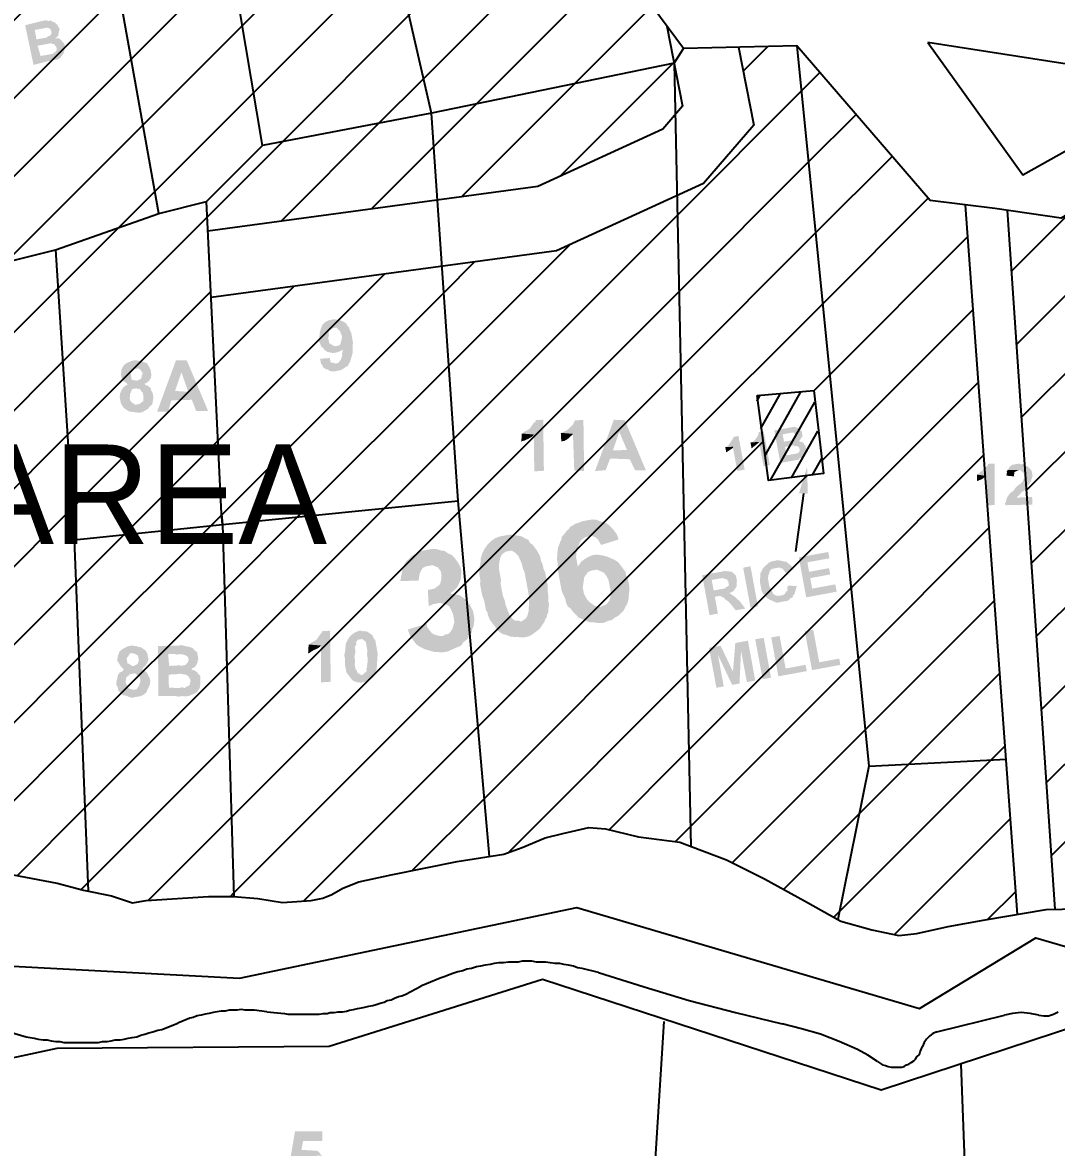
# Model space of a CAD drawing. Header units: metres. Extents: x 297 to 3998, y 336 to 1712.
# Drawn here: x 3058.2 to 3151.9, y 1069.8 to 1171.7 of the extents above; entities that cross this region are included whole.
import ezdxf

# ---------------------------------------------------------------- set-up
doc = ezdxf.new("R2010")
doc.units = ezdxf.units.M
doc.header["$MEASUREMENT"] = 0
doc.styles.get("Standard").update_dxf_attribs({"font": 'CENSCBK.TTF'})
pattern_1 = [(45, (-2513.5867, 677.9554), (-3.535534, 3.535534), [])]

msp = doc.modelspace()

# ---------------------------------------------------------------- hatches: boundary and pattern name
h = msp.add_hatch()
h.set_pattern_fill('ANSI31', color=2, scale=40, style=0)
h.set_pattern_definition(pattern_1)
h.paths.add_polyline_path([(3095.23, 1163.478), (3117.227, 1168.024), (3116.57, 1171.381), (3108.172, 1182.717), (3100.965, 1198.975), (3088.702, 1192.007)])
h = msp.add_hatch()
h.set_pattern_fill('ANSI31', color=2, scale=40, style=0)
h.set_pattern_definition(pattern_1)
h.paths.add_polyline_path([(3088.703, 1192.004), (3074.852, 1190.732), (3079.919, 1160.559), (3095.23, 1163.478)])
h = msp.add_hatch()
h.set_pattern_fill('ANSI31', color=2, scale=40, style=0)
h.set_pattern_definition(pattern_1)
h.paths.add_polyline_path([(3074.852, 1190.732), (3064.273, 1189.373), (3070.521, 1154.397), (3074.848, 1155.49), (3079.919, 1160.559)])
h = msp.add_hatch()
h.set_pattern_fill('ANSI31', color=2, scale=40, style=0)
h.set_pattern_definition(pattern_1)
h.paths.add_polyline_path([(3064.273, 1189.373), (3051.22, 1187.83), (3051.22, 1183.779), (3052.357, 1157.35), (3056.574, 1149.957), (3061.186, 1151.102), (3070.521, 1154.397)])
h = msp.add_hatch()
h.set_pattern_fill('ANSI31', color=2, scale=40, style=0)
h.set_pattern_definition(pattern_1)
h.paths.add_polyline_path([(3017.663, 1159.719), (3008.86, 1160.093), (3008.86, 1134.053), (2984.066, 1141.715), (2977.506, 1143.657), (2975.853, 1143.549), (2975.38, 1118.556), (2978.823, 1117.813), (2983.225, 1116.36), (2987.221, 1114.438), (2990.664, 1112.316), (2992.616, 1110.806), (2994.412, 1109.069), (2996.259, 1108.13), (2997.239, 1107.621), (2999.526, 1106.96), (3001.33, 1105.717), (3004.557, 1103.162), (3006.837, 1102.007), (3010.851, 1099.99), (3013.322, 1098.871), (3015.87, 1097.863), (3017.413, 1096.967), (3017.97, 1096.085), (3018.438, 1095.679), (3019.936, 1095.561), (3021.565, 1095.271), (3023.021, 1094.85), (3024.434, 1094.126), (3026.964, 1093.214), (3028.342, 1092.68), (3030.091, 1092.806), (3033.173, 1093.177), (3042.245, 1094.159), (3049.977, 1094.403), (3054.289, 1094.508), (3057.346, 1094.481), (3061.322, 1093.737), (3063.705, 1093.093), (3064.144, 1093.005), (3062.876, 1124.835), (3061.186, 1151.102), (3056.574, 1149.957), (3051.22, 1148.235), (3051.22, 1183.779), (3051.046, 1187.81), (3043.461, 1186.913), (3038.052, 1186.73), (3028.567, 1186.735), (3018.466, 1186.347), (3016.415, 1186.253)])
at = {"linetype": 'Continuous'}
for points in [[(3059.925, 1171.837), (3058.419, 1171.461), (3059.181, 1167.861), (3060.401, 1168.184), (3061.163, 1168.325), (3061.258, 1168.342), (3061.353, 1168.36), (3061.621, 1168.508), (3061.854, 1168.846), (3061.932, 1168.959), (3061.914, 1169.054), (3059.82, 1168.668), (3059.549, 1169.602), (3060.216, 1169.725), (3061.721, 1170.101), (3061.496, 1170.256), (3061.098, 1170.281), (3061.193, 1170.299), (3061.443, 1170.542), (3059.444, 1170.174), (3059.286, 1171.031), (3059.762, 1171.118), (3061.363, 1171.512), (3061.268, 1171.494), (3061.25, 1171.589), (3061.025, 1171.745), (3060.817, 1171.805), (3060.799, 1171.9), (3060.704, 1171.882), (3060.514, 1171.847), (3060.306, 1171.907), (3060.02, 1171.855)], [(3061.363, 1171.512), (3059.762, 1171.118), (3059.953, 1171.153), (3060.429, 1171.241), (3060.637, 1171.181), (3060.767, 1171.008), (3060.802, 1170.818), (3060.819, 1170.722), (3060.742, 1170.61), (3060.664, 1170.497), (3060.569, 1170.479), (3060.474, 1170.462), (3060.396, 1170.349), (3059.444, 1170.174), (3061.443, 1170.542), (3061.426, 1170.637), (3061.486, 1170.845), (3061.468, 1170.94), (3061.546, 1171.053), (3061.511, 1171.244), (3061.398, 1171.321), (3061.381, 1171.416)], [(3061.721, 1170.101), (3060.216, 1169.725), (3060.501, 1169.778), (3060.596, 1169.795), (3060.787, 1169.83), (3060.9, 1169.753), (3060.995, 1169.77), (3061.108, 1169.693), (3061.125, 1169.597), (3061.238, 1169.52), (3061.255, 1169.425), (3061.291, 1169.234), (3061.213, 1169.121), (3061.135, 1169.009), (3061.04, 1168.991), (3060.962, 1168.878), (3060.486, 1168.791), (3059.82, 1168.668), (3061.914, 1169.054), (3061.992, 1169.167), (3061.975, 1169.262), (3062.052, 1169.375), (3061.982, 1169.755), (3061.852, 1169.928), (3061.739, 1170.006)], [(3086.459, 1144.832), (3085.983, 1144.744), (3085.62, 1144.579), (3085.369, 1144.336), (3085.232, 1144.015), (3085.111, 1143.599), (3085.086, 1143.201), (3085.061, 1142.803), (3085.227, 1142.439), (3085.244, 1142.344), (3086.517, 1142.382), (3086.309, 1142.442), (3086.084, 1142.597), (3085.971, 1142.675), (3085.936, 1142.865), (3085.901, 1143.056), (3085.866, 1143.246), (3085.961, 1143.264), (3085.908, 1143.549), (3085.968, 1143.757), (3086.141, 1143.888), (3086.314, 1144.018), (3086.504, 1144.053), (3087.777, 1144.091), (3087.664, 1144.168), (3087.517, 1144.436), (3087.291, 1144.592), (3086.97, 1144.729), (3086.762, 1144.79), (3086.667, 1144.772)], [(3087.777, 1144.091), (3086.504, 1144.053), (3086.6, 1144.071), (3086.712, 1143.993), (3086.955, 1143.742), (3087.138, 1143.284), (3087.096, 1142.981), (3087.036, 1142.773), (3086.975, 1142.565), (3086.898, 1142.452), (3086.612, 1142.399), (3086.517, 1142.382), (3085.244, 1142.344), (3085.357, 1142.267), (3085.47, 1142.189), (3087.158, 1142.106), (3087.176, 1142.011), (3087.194, 1141.916), (3087.133, 1141.708), (3087.168, 1141.517), (3087.091, 1141.405), (3087.108, 1141.31), (3087.031, 1141.197), (3087.048, 1141.102), (3086.953, 1141.084), (3086.798, 1140.859), (3086.512, 1140.806), (3085.239, 1140.768), (3085.352, 1140.691), (3085.387, 1140.5), (3085.5, 1140.422), (3085.613, 1140.345), (3085.725, 1140.267), (3085.821, 1140.285), (3086.046, 1140.129), (3086.349, 1140.087), (3086.444, 1140.104), (3086.73, 1140.157), (3087.016, 1140.21), (3087.284, 1140.357), (3087.457, 1140.488), (3087.725, 1140.636), (3087.707, 1140.731), (3087.863, 1140.956), (3087.983, 1141.372), (3088.103, 1141.788), (3088.11, 1142.282), (3088.118, 1142.775), (3088.048, 1143.156), (3087.96, 1143.632), (3087.812, 1143.9), (3087.795, 1143.995)], [(3085.47, 1142.189), (3085.487, 1142.094), (3085.826, 1141.861), (3086.337, 1141.758), (3086.717, 1141.828), (3087.081, 1141.993), (3087.158, 1142.106)], [(3068.44, 1141.118), (3068.345, 1141.101), (3068.059, 1141.048), (3067.696, 1140.883), (3067.428, 1140.735), (3067.273, 1140.509), (3067.195, 1140.397), (3068.485, 1140.339), (3068.58, 1140.356), (3068.676, 1140.374), (3068.788, 1140.296), (3068.901, 1140.219), (3068.919, 1140.123), (3069.031, 1140.046), (3069.067, 1139.855), (3068.989, 1139.743), (3068.946, 1139.439), (3068.583, 1139.274), (3068.488, 1139.257), (3067.31, 1139.236), (3067.423, 1139.159), (3067.648, 1139.003), (3067.761, 1138.926), (3067.666, 1138.908), (3067.493, 1138.778), (3067.32, 1138.648), (3067.165, 1138.422), (3067.027, 1138.101), (3066.985, 1137.798), (3067.037, 1137.513), (3067.09, 1137.227), (3067.238, 1136.959), (3067.368, 1136.786), (3067.481, 1136.708), (3067.593, 1136.631), (3067.819, 1136.475), (3068.122, 1136.433), (3068.425, 1136.39), (3068.728, 1136.348), (3069.014, 1136.4), (3069.282, 1136.548), (3069.55, 1136.696), (3069.706, 1136.922), (3069.878, 1137.052), (3068.493, 1137.092), (3068.398, 1137.074), (3068.172, 1137.23), (3068.059, 1137.307), (3067.929, 1137.48), (3067.894, 1137.671), (3067.937, 1137.974), (3067.919, 1138.069), (3067.997, 1138.182), (3068.057, 1138.39), (3068.135, 1138.502), (3068.23, 1138.52), (3068.515, 1138.573), (3069.788, 1138.61), (3069.675, 1138.688), (3069.45, 1138.843), (3069.355, 1138.826), (3069.224, 1138.999), (3069.32, 1139.016), (3069.415, 1139.034), (3069.665, 1139.277), (3069.821, 1139.502), (3069.863, 1139.805), (3069.811, 1140.091), (3069.793, 1140.186), (3069.776, 1140.281), (3069.628, 1140.549), (3069.48, 1140.818), (3069.159, 1140.955), (3068.856, 1140.998), (3068.743, 1141.076), (3068.648, 1141.058)], [(3073.073, 1141.086), (3072.086, 1141.101), (3070.382, 1136.456), (3071.369, 1136.441), (3071.67, 1137.48), (3073.531, 1137.528), (3072.006, 1138.33), (3072.582, 1140.011)], [(3073.073, 1141.086), (3072.582, 1140.011), (3073.201, 1138.255), (3072.006, 1138.33), (3073.531, 1137.528), (3073.915, 1136.516), (3074.997, 1136.518)], [(3086.026, 1141.307), (3085.152, 1141.244), (3085.222, 1140.863), (3085.239, 1140.768), (3086.512, 1140.806), (3086.399, 1140.884), (3086.209, 1140.848), (3086.191, 1140.944), (3086.096, 1140.926), (3086.079, 1141.021), (3086.044, 1141.212)], [(3067.195, 1140.397), (3067.135, 1140.189), (3067.11, 1139.79), (3067.162, 1139.505), (3067.293, 1139.332), (3067.31, 1139.236), (3068.488, 1139.257), (3068.28, 1139.317), (3068.185, 1139.299), (3068.072, 1139.377), (3068.054, 1139.472), (3068.037, 1139.567), (3067.984, 1139.853), (3068.027, 1140.156), (3068.295, 1140.304), (3068.485, 1140.339)], [(3069.788, 1138.61), (3068.515, 1138.573), (3068.628, 1138.495), (3068.819, 1138.53), (3068.836, 1138.435), (3068.949, 1138.357), (3068.966, 1138.262), (3069.079, 1138.184), (3069.149, 1137.803), (3069.124, 1137.405), (3068.779, 1137.144), (3068.493, 1137.092), (3069.878, 1137.052), (3069.956, 1137.165), (3069.999, 1137.468), (3070.041, 1137.771), (3069.971, 1138.152), (3069.823, 1138.42), (3069.806, 1138.515)], [(3105.366, 1135.716), (3104.682, 1135.688), (3104.7, 1135.593), (3104.622, 1135.48), (3104.527, 1135.463), (3104.449, 1135.35), (3104.371, 1135.237), (3104.294, 1135.124), (3104.138, 1134.899), (3103.87, 1134.751), (3103.602, 1134.603), (3103.525, 1134.49), (3103.429, 1134.473), (3104.529, 1134.38), (3104.554, 1131.038), (3105.429, 1131.101)], [(3109.011, 1135.698), (3108.327, 1135.671), (3108.232, 1135.653), (3108.095, 1135.333), (3107.766, 1134.977), (3107.421, 1134.716), (3107.057, 1134.551), (3106.962, 1134.533), (3108.062, 1134.441), (3108.182, 1131.116), (3109.074, 1131.083)], [(3112.752, 1135.699), (3111.765, 1135.714), (3110.062, 1131.068), (3111.031, 1131.149), (3111.427, 1132.206), (3113.211, 1132.141), (3111.685, 1132.942), (3112.261, 1134.624)], [(3112.752, 1135.699), (3112.261, 1134.624), (3112.958, 1132.98), (3111.685, 1132.942), (3113.211, 1132.141), (3113.689, 1131.146), (3114.677, 1131.131)], [(3103.429, 1134.473), (3103.379, 1133.676), (3103.457, 1133.789), (3103.647, 1133.824), (3104.011, 1133.989), (3104.279, 1134.137), (3104.452, 1134.268), (3104.529, 1134.38)], [(3106.962, 1134.533), (3107.007, 1133.754), (3107.293, 1133.807), (3107.561, 1133.954), (3107.811, 1134.198), (3107.984, 1134.328), (3108.062, 1134.441)], [(3125.345, 1134.672), (3124.869, 1134.584), (3124.886, 1134.489), (3124.826, 1134.281), (3124.671, 1134.056), (3124.515, 1133.83), (3124.247, 1133.682), (3124.152, 1133.665), (3124.931, 1133.71), (3125.335, 1131.52), (3125.906, 1131.625)], [(3127.552, 1134.98), (3126.314, 1134.752), (3126.858, 1131.801), (3128.001, 1132.011), (3128.286, 1132.064), (3128.572, 1132.117), (3128.554, 1132.212), (3128.65, 1132.229), (3128.918, 1132.377), (3129.168, 1132.62), (3129.151, 1132.715), (3127.419, 1132.495), (3127.279, 1133.256), (3128.993, 1133.572), (3128.88, 1133.65), (3128.767, 1133.728), (3128.672, 1133.71), (3128.559, 1133.788), (3128.637, 1133.9), (3128.715, 1134.013), (3127.191, 1133.732), (3127.068, 1134.399), (3128.687, 1134.697), (3128.652, 1134.888), (3128.539, 1134.965), (3128.444, 1134.948), (3128.331, 1135.025), (3128.123, 1135.085), (3128.028, 1135.068), (3127.647, 1134.998)], [(3128.687, 1134.697), (3127.354, 1134.452), (3127.83, 1134.539), (3127.925, 1134.557), (3128.021, 1134.574), (3128.133, 1134.497), (3128.151, 1134.401), (3128.264, 1134.324), (3128.281, 1134.229), (3128.221, 1134.021), (3128.126, 1134.003), (3128.048, 1133.89), (3127.667, 1133.82), (3127.191, 1133.732), (3128.715, 1134.013), (3128.792, 1134.126), (3128.87, 1134.239), (3128.852, 1134.334), (3128.835, 1134.429), (3128.8, 1134.62), (3128.782, 1134.715)], [(3123.06, 1134.251), (3122.584, 1134.163), (3122.601, 1134.068), (3122.446, 1133.842), (3122.291, 1133.617), (3122.135, 1133.391), (3121.962, 1133.261), (3121.867, 1133.244), (3122.551, 1133.271), (3122.955, 1131.081), (3123.621, 1131.204)], [(3124.152, 1133.665), (3124.257, 1133.093), (3124.335, 1133.206), (3124.854, 1133.597), (3124.931, 1133.71)], [(3128.993, 1133.572), (3127.755, 1133.344), (3128.041, 1133.397), (3128.153, 1133.319), (3128.249, 1133.337), (3128.344, 1133.354), (3128.457, 1133.277), (3128.569, 1133.199), (3128.604, 1133.008), (3128.622, 1132.913), (3128.544, 1132.801), (3128.467, 1132.688), (3128.371, 1132.67), (3127.419, 1132.495), (3129.151, 1132.715), (3129.211, 1132.923), (3129.193, 1133.019), (3129.141, 1133.304), (3129.123, 1133.399), (3129.01, 1133.477)], [(3121.867, 1133.244), (3121.972, 1132.672), (3121.955, 1132.768), (3122.569, 1133.176), (3122.551, 1133.271)], [(3128.544, 1129.06), (3129.283, 1131.46), (3129.341, 1129.01)], [(3146.263, 1131.734), (3145.674, 1131.724), (3145.692, 1131.629), (3145.441, 1131.386), (3145.286, 1131.16), (3145.018, 1131.012), (3144.767, 1130.769), (3144.672, 1130.752), (3145.582, 1130.624), (3145.579, 1127.966), (3146.263, 1127.993)], [(3148.523, 1131.757), (3148.428, 1131.739), (3148.142, 1131.687), (3147.857, 1131.634), (3147.684, 1131.504), (3147.528, 1131.278), (3147.451, 1131.165), (3148.533, 1131.168), (3148.628, 1131.186), (3148.646, 1131.09), (3148.871, 1130.935), (3149.019, 1130.667), (3148.959, 1130.459), (3148.821, 1130.138), (3148.571, 1129.895), (3148.398, 1129.765), (3148.225, 1129.635), (3147.992, 1129.296), (3147.646, 1129.036), (3147.413, 1128.698), (3147.293, 1128.282), (3147.215, 1128.169), (3147.25, 1127.978), (3149.701, 1128.036), (3149.673, 1128.72), (3148.305, 1128.665), (3148.288, 1128.76), (3148.383, 1128.778), (3148.711, 1129.134), (3149.057, 1129.394), (3149.29, 1129.732), (3149.445, 1129.958), (3149.6, 1130.183), (3149.583, 1130.279), (3149.661, 1130.391), (3149.643, 1130.487), (3149.721, 1130.599), (3149.686, 1130.79), (3149.668, 1130.885), (3149.651, 1130.98), (3149.633, 1131.075), (3149.503, 1131.248), (3149.26, 1131.499), (3148.939, 1131.637), (3148.826, 1131.714), (3148.636, 1131.679)], [(3144.672, 1130.752), (3144.682, 1130.163), (3145.141, 1130.346), (3145.486, 1130.607), (3145.582, 1130.624)], [(3147.451, 1131.165), (3147.373, 1131.053), (3147.391, 1130.957), (3147.348, 1130.654), (3148.05, 1130.587), (3148.032, 1130.682), (3148.075, 1130.985), (3148.438, 1131.15), (3148.533, 1131.168)], [(3109.215, 1126.581), (3108.929, 1126.528), (3108.471, 1126.345), (3108.28, 1126.31), (3108.107, 1126.18), (3107.839, 1126.032), (3107.684, 1125.807), (3107.511, 1125.676), (3107.356, 1125.451), (3107.028, 1125.095), (3107.045, 1125), (3106.985, 1124.792), (3109.383, 1125.135), (3109.764, 1125.205), (3110.084, 1125.068), (3110.31, 1124.912), (3110.458, 1124.644), (3110.606, 1124.376), (3112.189, 1124.865), (3112.154, 1125.055), (3111.989, 1125.419), (3111.728, 1125.764), (3111.485, 1126.015), (3111.242, 1126.265), (3110.921, 1126.403), (3110.505, 1126.523), (3110.185, 1126.661), (3109.786, 1126.686), (3109.501, 1126.634)], [(3101.884, 1125.23), (3101.694, 1125.195), (3101.408, 1125.142), (3100.949, 1124.959), (3100.604, 1124.699), (3100.275, 1124.343), (3100.042, 1124.005), (3099.827, 1123.571), (3099.707, 1123.155), (3099.682, 1122.757), (3099.579, 1122.246), (3099.572, 1121.752), (3099.659, 1121.276), (3099.652, 1120.783), (3099.74, 1120.307), (3099.827, 1119.831), (3100.01, 1119.372), (3100.098, 1118.896), (3100.168, 1118.515), (3100.316, 1118.247), (3100.369, 1117.962), (3100.534, 1117.598), (3100.794, 1117.253), (3101.055, 1116.907), (3101.316, 1116.561), (3101.654, 1116.328), (3102.07, 1116.208), (3102.391, 1116.07), (3102.789, 1116.045), (3103.187, 1116.02), (3103.586, 1115.995), (3103.966, 1116.065), (3104.33, 1116.231), (3104.675, 1116.491), (3105.021, 1116.752), (3105.254, 1117.09), (3105.487, 1117.428), (3105.547, 1117.636), (3105.703, 1117.862), (3103.322, 1117.423), (3103.21, 1117.501), (3102.811, 1117.526), (3102.586, 1117.681), (3102.325, 1118.027), (3102.142, 1118.485), (3101.959, 1118.944), (3101.889, 1119.325), (3101.706, 1119.783), (3101.654, 1120.069), (3101.584, 1120.45), (3101.513, 1120.83), (3101.538, 1121.229), (3101.451, 1121.705), (3101.345, 1122.276), (3101.37, 1122.675), (3101.473, 1123.186), (3101.611, 1123.506), (3101.957, 1123.767), (3102.147, 1123.802), (3104.527, 1124.241), (3104.397, 1124.413), (3104.171, 1124.569), (3104.024, 1124.837), (3103.703, 1124.975), (3103.477, 1125.13), (3103.269, 1125.19), (3102.966, 1125.233), (3102.663, 1125.275), (3102.36, 1125.318), (3102.17, 1125.283)], [(3106.985, 1124.792), (3106.907, 1124.679), (3106.847, 1124.471), (3106.71, 1124.151), (3106.667, 1123.847), (3106.642, 1123.449), (3106.617, 1123.051), (3106.687, 1122.67), (3106.662, 1122.271), (3106.732, 1121.891), (3106.82, 1121.415), (3106.89, 1121.034), (3106.96, 1120.653), (3107.048, 1120.177), (3107.213, 1119.814), (3107.379, 1119.45), (3107.431, 1119.165), (3107.597, 1118.801), (3107.822, 1118.646), (3108.083, 1118.3), (3108.326, 1118.05), (3108.569, 1117.799), (3108.89, 1117.661), (3109.21, 1117.524), (3109.531, 1117.386), (3109.929, 1117.361), (3110.233, 1117.318), (3110.631, 1117.293), (3110.917, 1117.346), (3111.28, 1117.511), (3111.565, 1117.564), (3111.911, 1117.824), (3112.179, 1117.972), (3112.43, 1118.215), (3112.68, 1118.458), (3112.818, 1118.779), (3112.973, 1119.005), (3113.034, 1119.213), (3110.558, 1118.756), (3110.255, 1118.799), (3110.047, 1118.859), (3109.822, 1119.014), (3109.596, 1119.17), (3109.353, 1119.42), (3109.205, 1119.688), (3109.057, 1119.956), (3109.005, 1120.242), (3108.952, 1120.528), (3108.995, 1120.831), (3109.037, 1121.134), (3109.08, 1121.437), (3109.235, 1121.663), (3109.391, 1121.888), (3109.659, 1122.036), (3109.944, 1122.089), (3112.307, 1122.622), (3112.177, 1122.795), (3111.951, 1122.951), (3108.506, 1122.414), (3108.471, 1122.605), (3108.418, 1122.89), (3108.348, 1123.271), (3108.373, 1123.67), (3108.416, 1123.973), (3108.554, 1124.293), (3108.691, 1124.614), (3108.847, 1124.84), (3109.192, 1125.1), (3109.383, 1125.135)], [(3104.527, 1124.241), (3102.147, 1123.802), (3102.242, 1123.82), (3102.528, 1123.872), (3102.866, 1123.639), (3103.109, 1123.389), (3103.275, 1123.025), (3103.44, 1122.662), (3103.51, 1122.281), (3103.676, 1121.918), (3103.746, 1121.537), (3103.816, 1121.156), (3103.886, 1120.775), (3103.939, 1120.49), (3104.009, 1120.109), (3104.097, 1119.633), (3104.089, 1119.139), (3104.064, 1118.741), (3104.039, 1118.343), (3103.919, 1117.927), (3103.763, 1117.701), (3103.591, 1117.571), (3103.322, 1117.423), (3105.703, 1117.862), (3105.685, 1117.957), (3105.823, 1118.278), (3105.848, 1118.676), (3105.891, 1118.979), (3105.82, 1119.36), (3105.845, 1119.758), (3105.775, 1120.139), (3105.783, 1120.633), (3105.713, 1121.014), (3105.642, 1121.394), (3105.555, 1121.87), (3105.389, 1122.234), (3105.319, 1122.615), (3105.154, 1122.978), (3105.084, 1123.359), (3104.936, 1123.627), (3104.788, 1123.895), (3104.658, 1124.068)], [(3094.839, 1123.932), (3094.648, 1123.897), (3094.363, 1123.844), (3093.999, 1123.679), (3093.731, 1123.531), (3093.463, 1123.383), (3093.213, 1123.14), (3092.962, 1122.897), (3092.807, 1122.672), (3092.669, 1122.351), (3092.609, 1122.143), (3095.007, 1122.486), (3095.292, 1122.539), (3095.5, 1122.479), (3095.821, 1122.341), (3096.081, 1121.995), (3096.152, 1121.614), (3096.127, 1121.216), (3096.006, 1120.8), (3095.661, 1120.54), (3095.488, 1120.409), (3095.202, 1120.357), (3094.916, 1120.304), (3094.989, 1118.841), (3095.084, 1118.858), (3095.352, 1119.006), (3095.829, 1119.094), (3098.096, 1119.61), (3097.87, 1119.765), (3097.758, 1119.843), (3097.151, 1119.928), (3096.943, 1119.988), (3097.289, 1120.249), (3097.617, 1120.605), (3097.755, 1120.926), (3097.893, 1121.246), (3097.918, 1121.645), (3097.961, 1121.948), (3097.89, 1122.329), (3097.743, 1122.597), (3097.595, 1122.865), (3097.334, 1123.21), (3097.091, 1123.461), (3096.77, 1123.599), (3096.432, 1123.832), (3096.129, 1123.874), (3095.713, 1123.995), (3095.315, 1124.02), (3095.029, 1123.967)], [(3109.984, 1123.474), (3109.794, 1123.439), (3109.431, 1123.274), (3109.162, 1123.126), (3108.817, 1122.865), (3108.584, 1122.527), (3108.506, 1122.414), (3111.951, 1122.951), (3111.838, 1123.028), (3111.518, 1123.166), (3111.197, 1123.304), (3110.781, 1123.424), (3110.478, 1123.467), (3110.175, 1123.509)], [(3131.198, 1123.741), (3128.532, 1123.25), (3129.199, 1119.632), (3131.96, 1120.141), (3131.837, 1120.807), (3129.743, 1120.421), (3129.567, 1121.373), (3131.376, 1121.706), (3131.271, 1122.278), (3129.462, 1121.944), (3129.304, 1122.801), (3131.303, 1123.17)], [(3092.609, 1122.143), (3092.566, 1121.84), (3092.506, 1121.632), (3092.464, 1121.329), (3092.403, 1121.121), (3094.075, 1121.133), (3094.117, 1121.436), (3094.16, 1121.74), (3094.298, 1122.06), (3094.453, 1122.286), (3094.721, 1122.434), (3095.007, 1122.486)], [(3112.307, 1122.622), (3109.944, 1122.089), (3110.23, 1122.141), (3110.551, 1122.004), (3110.871, 1121.866), (3111.132, 1121.52), (3111.297, 1121.157), (3111.35, 1120.871), (3111.402, 1120.585), (3111.473, 1120.205), (3111.465, 1119.711), (3111.345, 1119.295), (3111.017, 1118.939), (3110.826, 1118.904), (3110.558, 1118.756), (3113.034, 1119.213), (3113.094, 1119.421), (3113.119, 1119.819), (3113.161, 1120.122), (3113.186, 1120.52), (3113.116, 1120.901), (3113.046, 1121.282), (3112.898, 1121.55), (3112.828, 1121.931), (3112.567, 1122.277), (3112.437, 1122.45)], [(3124.153, 1118.702), (3124.819, 1118.825), (3124.153, 1122.443), (3123.486, 1122.32)], [(3126.42, 1122.959), (3126.135, 1122.906), (3126.039, 1122.889), (3125.771, 1122.741), (3125.521, 1122.498), (3125.27, 1122.255), (3125.132, 1121.934), (3125.055, 1121.821), (3125.03, 1121.423), (3125.005, 1121.025), (3125.075, 1120.644), (3125.145, 1120.263), (3125.31, 1119.9), (3125.406, 1119.917), (3125.553, 1119.649), (3125.892, 1119.416), (3126.212, 1119.278), (3126.533, 1119.141), (3126.628, 1119.158), (3126.819, 1119.193), (3127.104, 1119.246), (3127.39, 1119.298), (3127.485, 1119.316), (3127.58, 1119.334), (3127.658, 1119.446), (3127.753, 1119.464), (3127.736, 1119.559), (3127.926, 1119.594), (3128.004, 1119.707), (3127.986, 1119.802), (3128.159, 1119.932), (3128.142, 1120.028), (3126.809, 1119.782), (3126.713, 1119.764), (3126.41, 1119.807), (3126.185, 1119.962), (3126.167, 1120.058), (3125.872, 1120.594), (3125.784, 1121.07), (3125.731, 1121.355), (3125.774, 1121.659), (3125.851, 1121.771), (3125.834, 1121.866), (3125.912, 1121.979), (3125.894, 1122.074), (3125.989, 1122.092), (3126.067, 1122.205), (3126.162, 1122.222), (3126.257, 1122.24), (3126.353, 1122.257), (3126.448, 1122.275), (3127.763, 1122.616), (3127.668, 1122.598), (3127.425, 1122.849), (3127.122, 1122.891), (3126.914, 1122.951), (3126.611, 1122.994), (3126.515, 1122.976)], [(3127.763, 1122.616), (3126.448, 1122.275), (3126.638, 1122.31), (3126.829, 1122.345), (3126.846, 1122.25), (3127.037, 1122.285), (3127.054, 1122.19), (3127.167, 1122.112), (3127.184, 1122.017), (3127.297, 1121.939), (3127.315, 1121.844), (3128.041, 1122.175), (3128.024, 1122.27), (3127.911, 1122.348), (3127.893, 1122.443), (3127.781, 1122.521)], [(3122.717, 1121.686), (3121.211, 1121.31), (3121.402, 1121.345), (3121.592, 1121.38), (3121.8, 1121.32), (3122.008, 1121.26), (3122.138, 1121.087), (3122.173, 1120.897), (3122.209, 1120.706), (3122.113, 1120.689), (3122.036, 1120.576), (3121.94, 1120.558), (3121.863, 1120.446), (3120.816, 1120.253), (3122.91, 1120.639), (3122.893, 1120.734), (3122.918, 1121.132), (3122.847, 1121.513), (3122.83, 1121.608)], [(3127.525, 1120.702), (3127.483, 1120.398), (3127.5, 1120.303), (3127.518, 1120.208), (3127.422, 1120.19), (3127.345, 1120.078), (3127.267, 1119.965), (3127.094, 1119.835), (3126.999, 1119.817), (3126.904, 1119.8), (3128.142, 1120.028), (3128.219, 1120.14), (3128.202, 1120.236), (3128.279, 1120.348), (3128.262, 1120.444), (3128.339, 1120.556), (3128.322, 1120.651)], [(3098.096, 1119.61), (3095.829, 1119.094), (3096.019, 1119.129), (3096.227, 1119.069), (3096.435, 1119.009), (3096.643, 1118.949), (3096.868, 1118.793), (3097.016, 1118.525), (3097.182, 1118.162), (3097.269, 1117.686), (3097.322, 1117.4), (3097.262, 1117.192), (3097.202, 1116.984), (3097.142, 1116.776), (3097.064, 1116.664), (3096.909, 1116.438), (3096.736, 1116.308), (3096.45, 1116.255), (3096.277, 1116.125), (3098.883, 1116.408), (3098.925, 1116.711), (3099.063, 1117.032), (3099.106, 1117.335), (3099.131, 1117.734), (3099.078, 1118.019), (3099.008, 1118.4), (3098.86, 1118.668), (3098.695, 1119.031), (3098.452, 1119.282), (3098.321, 1119.455)], [(3122.236, 1120.022), (3121.016, 1119.699), (3121.302, 1119.752), (3121.397, 1119.769), (3121.51, 1119.692), (3121.718, 1119.631), (3121.735, 1119.536), (3121.83, 1119.554), (3121.848, 1119.459), (3121.961, 1119.381), (3122.073, 1119.303), (3122.186, 1119.226), (3122.82, 1118.456), (3123.677, 1118.614), (3123.156, 1119.306), (3123.043, 1119.383), (3122.8, 1119.634), (3122.462, 1119.867), (3122.349, 1119.945)], [(3094.794, 1117.23), (3093.115, 1116.724), (3093.15, 1116.533), (3093.333, 1116.075), (3093.594, 1115.729), (3093.854, 1115.383), (3094.193, 1115.15), (3094.626, 1114.935), (3095.042, 1114.815), (3095.458, 1114.694), (3095.856, 1114.669), (3096.255, 1114.644), (3096.731, 1114.732), (3097.094, 1114.897), (3097.457, 1115.063), (3097.916, 1115.246), (3098.149, 1115.584), (3098.495, 1115.844), (3098.71, 1116.278), (3098.883, 1116.408), (3096.277, 1116.125), (3095.879, 1116.15), (3095.463, 1116.27), (3095.237, 1116.426), (3094.977, 1116.771), (3094.846, 1116.944)], [(3086.05, 1116.603), (3085.366, 1116.575), (3085.288, 1116.463), (3085.306, 1116.367), (3085.21, 1116.35), (3085.133, 1116.237), (3085.055, 1116.124), (3084.977, 1116.012), (3084.822, 1115.786), (3084.554, 1115.638), (3084.286, 1115.49), (3084.208, 1115.378), (3084.113, 1115.36), (3085.213, 1115.268), (3085.238, 1111.925), (3086.113, 1111.988)], [(3088.803, 1116.618), (3088.613, 1116.583), (3088.25, 1116.418), (3087.904, 1116.157), (3087.671, 1115.819), (3087.455, 1115.385), (3087.448, 1114.892), (3087.345, 1114.381), (3087.415, 1114), (3087.39, 1113.601), (3087.478, 1113.125), (3087.531, 1112.84), (3087.791, 1112.494), (3088.052, 1112.148), (3088.277, 1111.993), (3088.373, 1112.011), (3088.485, 1111.933), (3088.884, 1111.908), (3089.265, 1111.978), (3089.628, 1112.143), (3089.974, 1112.404), (3090.034, 1112.612), (3088.856, 1112.592), (3088.631, 1112.747), (3088.518, 1112.825), (3088.483, 1113.015), (3088.37, 1113.093), (3088.335, 1113.283), (3088.282, 1113.569), (3088.325, 1113.872), (3088.29, 1114.063), (3088.255, 1114.253), (3088.315, 1114.461), (3088.357, 1114.764), (3088.287, 1115.145), (3088.365, 1115.258), (3088.443, 1115.37), (3088.425, 1115.466), (3088.407, 1115.561), (3088.485, 1115.674), (3088.563, 1115.786), (3088.658, 1115.804), (3088.753, 1115.821), (3088.848, 1115.839), (3090.026, 1115.859), (3090.008, 1115.954), (3089.861, 1116.222), (3089.635, 1116.378), (3089.41, 1116.533), (3089.106, 1116.576), (3089.011, 1116.558)], [(3125.251, 1112.21), (3126.012, 1112.351), (3125.346, 1115.969), (3124.584, 1115.828)], [(3126.791, 1116.137), (3126.03, 1115.996), (3126.679, 1112.474), (3129.249, 1112.947), (3129.144, 1113.518), (3127.335, 1113.185)], [(3129.838, 1116.698), (3129.076, 1116.558), (3129.725, 1113.035), (3132.296, 1113.509), (3132.191, 1114.08), (3130.382, 1113.746)], [(3068.181, 1115.279), (3068.086, 1115.262), (3067.705, 1115.191), (3067.437, 1115.044), (3067.169, 1114.896), (3066.918, 1114.653), (3066.936, 1114.558), (3068.208, 1114.595), (3068.226, 1114.5), (3068.416, 1114.535), (3068.434, 1114.44), (3068.642, 1114.38), (3068.659, 1114.285), (3068.712, 1113.999), (3068.73, 1113.904), (3068.592, 1113.583), (3068.324, 1113.435), (3068.229, 1113.418), (3067.051, 1113.398), (3067.164, 1113.32), (3067.294, 1113.147), (3067.407, 1113.069), (3067.312, 1113.052), (3067.234, 1112.939), (3066.966, 1112.791), (3066.81, 1112.566), (3066.768, 1112.263), (3066.708, 1112.055), (3066.665, 1111.751), (3066.813, 1111.483), (3066.866, 1111.198), (3067.109, 1110.947), (3067.221, 1110.869), (3067.239, 1110.774), (3067.542, 1110.732), (3067.863, 1110.594), (3068.071, 1110.534), (3068.356, 1110.586), (3068.642, 1110.639), (3068.928, 1110.692), (3069.196, 1110.84), (3069.446, 1111.083), (3069.506, 1111.291), (3068.234, 1111.253), (3068.026, 1111.313), (3067.818, 1111.373), (3067.705, 1111.451), (3067.67, 1111.641), (3067.522, 1111.909), (3067.565, 1112.212), (3067.547, 1112.308), (3067.625, 1112.42), (3067.798, 1112.551), (3067.875, 1112.663), (3067.97, 1112.681), (3068.161, 1112.716), (3069.434, 1112.754), (3069.416, 1112.849), (3069.191, 1113.004), (3069.078, 1113.082), (3068.965, 1113.16), (3069.06, 1113.177), (3069.138, 1113.29), (3069.311, 1113.42), (3069.466, 1113.646), (3069.604, 1113.966), (3069.551, 1114.252), (3069.516, 1114.442), (3069.499, 1114.538), (3069.351, 1114.806), (3069.125, 1114.961), (3068.9, 1115.116), (3068.597, 1115.159), (3068.484, 1115.237), (3068.294, 1115.202)], [(3072.32, 1115.254), (3070.458, 1115.207), (3070.504, 1110.687), (3072.08, 1110.682), (3072.383, 1110.639), (3072.668, 1110.692), (3072.972, 1110.649), (3073.257, 1110.702), (3073.716, 1110.885), (3073.984, 1111.033), (3074.139, 1111.258), (3074.217, 1111.371), (3071.446, 1111.451), (3071.426, 1112.629), (3072.205, 1112.674), (3074.066, 1112.721), (3074.049, 1112.817), (3073.936, 1112.894), (3073.823, 1112.972), (3073.711, 1113.05), (3073.615, 1113.032), (3073.503, 1113.11), (3073.58, 1113.222), (3073.675, 1113.24), (3073.848, 1113.37), (3071.476, 1113.425), (3071.378, 1114.49), (3071.967, 1114.5), (3074.036, 1114.488), (3074.001, 1114.678), (3073.776, 1114.833), (3073.645, 1115.006), (3073.325, 1115.144), (3073.021, 1115.187), (3072.605, 1115.307), (3072.51, 1115.289)], [(3084.113, 1115.36), (3084.063, 1114.563), (3084.158, 1114.581), (3084.331, 1114.711), (3084.599, 1114.859), (3084.962, 1115.024), (3085.135, 1115.155), (3085.213, 1115.268)], [(3090.026, 1115.859), (3088.848, 1115.839), (3088.944, 1115.856), (3089.056, 1115.779), (3089.282, 1115.624), (3089.37, 1115.147), (3089.44, 1114.767), (3089.397, 1114.463), (3089.432, 1114.273), (3089.45, 1114.178), (3089.467, 1114.083), (3089.442, 1113.684), (3089.4, 1113.381), (3089.417, 1113.286), (3089.34, 1113.173), (3089.375, 1112.983), (3089.297, 1112.87), (3089.124, 1112.74), (3089.047, 1112.627), (3088.856, 1112.592), (3090.034, 1112.612), (3090.111, 1112.725), (3090.249, 1113.045), (3090.292, 1113.349), (3090.317, 1113.747), (3090.342, 1114.145), (3090.367, 1114.544), (3090.279, 1115.02), (3090.209, 1115.401), (3090.156, 1115.686), (3090.139, 1115.781)], [(3121.442, 1115.249), (3120.395, 1115.056), (3121.062, 1111.438), (3121.728, 1111.561), (3121.202, 1114.417)], [(3121.442, 1115.249), (3121.202, 1114.417), (3122.49, 1111.702), (3122.565, 1112.897)], [(3123.918, 1115.705), (3122.775, 1115.495), (3122.565, 1112.897), (3122.49, 1111.702), (3123.156, 1111.824), (3123.296, 1114.803)], [(3123.918, 1115.705), (3123.296, 1114.803), (3123.823, 1111.947), (3124.584, 1112.088)], [(3066.936, 1114.558), (3066.858, 1114.445), (3066.755, 1113.934), (3066.903, 1113.666), (3067.033, 1113.493), (3067.051, 1113.398), (3068.229, 1113.418), (3068.133, 1113.4), (3068.021, 1113.478), (3067.908, 1113.555), (3067.795, 1113.633), (3067.7, 1113.616), (3067.682, 1113.711), (3067.612, 1114.092), (3067.767, 1114.317), (3067.923, 1114.543), (3068.208, 1114.595)], [(3074.036, 1114.488), (3071.967, 1114.5), (3072.175, 1114.44), (3072.46, 1114.493), (3072.763, 1114.45), (3073.084, 1114.312), (3073.214, 1114.139), (3073.249, 1113.949), (3073.172, 1113.836), (3073.189, 1113.741), (3073.016, 1113.611), (3072.939, 1113.498), (3072.844, 1113.48), (3072.653, 1113.445), (3072.558, 1113.428), (3072.35, 1113.488), (3072.16, 1113.453), (3072.064, 1113.435), (3071.476, 1113.425), (3073.848, 1113.37), (3073.926, 1113.483), (3074.064, 1113.804), (3074.046, 1113.899), (3074.124, 1114.012), (3074.071, 1114.297), (3074.054, 1114.393)], [(3069.434, 1112.754), (3068.161, 1112.716), (3068.256, 1112.734), (3068.351, 1112.751), (3068.464, 1112.673), (3068.577, 1112.596), (3068.69, 1112.518), (3068.802, 1112.441), (3068.872, 1112.06), (3068.752, 1111.644), (3068.519, 1111.306), (3068.234, 1111.253), (3069.506, 1111.291), (3069.584, 1111.403), (3069.722, 1111.724), (3069.764, 1112.027), (3069.712, 1112.313), (3069.564, 1112.581), (3069.546, 1112.676)], [(3074.066, 1112.721), (3072.205, 1112.674), (3072.3, 1112.691), (3072.49, 1112.726), (3072.698, 1112.666), (3073.001, 1112.624), (3073.227, 1112.468), (3073.375, 1112.2), (3073.41, 1112.01), (3073.332, 1111.897), (3073.367, 1111.707), (3073.272, 1111.689), (3073.194, 1111.576), (3073.004, 1111.541), (3072.926, 1111.429), (3072.831, 1111.411), (3072.718, 1111.489), (3072.623, 1111.471), (3072.338, 1111.418), (3071.446, 1111.451), (3074.217, 1111.371), (3074.277, 1111.579), (3074.302, 1111.977), (3074.309, 1112.471), (3074.179, 1112.644)], [(3085.347, 1071.247), (3082.874, 1071.247), (3082.438, 1068.702), (3083.165, 1068.629), (3083.383, 1068.774), (3083.529, 1068.92), (3083.674, 1068.92), (3083.892, 1068.992), (3085.347, 1069.065), (3085.201, 1069.138), (3085.129, 1069.283), (3085.056, 1069.356), (3084.983, 1069.429), (3084.838, 1069.502), (3083.456, 1069.574), (3083.602, 1070.374), (3085.347, 1070.374)]]:
    msp.add_hatch(color=0, dxfattribs=at).paths.add_polyline_path(points)
h = msp.add_hatch()
h.set_pattern_fill('ANSI31', color=2, scale=40, style=0)
h.set_pattern_definition(pattern_1)
h.paths.add_polyline_path([(3128.362, 1169.583), (3123.058, 1169.468), (3124.442, 1162.397), (3119.879, 1157.128), (3117.489, 1156.032), (3118.759, 1097.054), (3121.964, 1095.854), (3125.432, 1094.131), (3129.047, 1092.139), (3132.051, 1090.449), (3134.872, 1104.336)])
h.paths.add_polyline_path([(3129.882, 1138.363), (3130.774, 1130.849), (3125.771, 1130.222), (3124.748, 1137.909)], flags=16)
h = msp.add_hatch()
h.set_pattern_fill('ANSI31', color=2, scale=40, style=0)
h.set_pattern_definition(pattern_1)
h.paths.add_polyline_path([(3143.618, 1155.181), (3140.425, 1155.585), (3128.362, 1169.583), (3134.872, 1104.336), (3147.282, 1104.959)])
h = msp.add_hatch()
h.set_pattern_fill('ANSI31', color=2, scale=40, style=0)
h.set_pattern_definition(pattern_1)
h.paths.add_polyline_path([(3095.23, 1163.478), (3095.774, 1155.622), (3104.877, 1156.85), (3116.195, 1162.039), (3117.331, 1163.351), (3117.231, 1168.005), (3117.227, 1168.024)])
h = msp.add_hatch()
h.set_pattern_fill('ANSI31', color=2, scale=40, style=0)
h.set_pattern_definition(pattern_1)
h.paths.add_polyline_path([(3095.23, 1163.478), (3079.919, 1160.559), (3074.848, 1155.49), (3074.978, 1152.816), (3095.774, 1155.622)])
h = msp.add_hatch()
h.set_pattern_fill('ANSI31', color=2, scale=40, style=0)
h.set_pattern_definition(pattern_1)
h.paths.add_polyline_path([(3160.48, 1143.779), (3157.888, 1157.247), (3152.305, 1153.971), (3147.448, 1154.674), (3151.762, 1091.371), (3155.26, 1091.457), (3159.166, 1091.093), (3160.48, 1090.963)])
h = msp.add_hatch()
h.set_pattern_fill('ANSI31', color=2, scale=40, style=0)
h.set_pattern_definition(pattern_1)
h.paths.add_polyline_path([(3117.489, 1156.032), (3106.565, 1151.023), (3096.189, 1149.623), (3097.66, 1128.389), (3100.51, 1096.164), (3101.788, 1096.37), (3103.449, 1096.971), (3105.551, 1097.85), (3107.152, 1098.244), (3109.514, 1098.778), (3111.013, 1098.66), (3114.002, 1097.931), (3117.735, 1097.438), (3118.759, 1097.054)])
h = msp.add_hatch()
h.set_pattern_fill('ANSI31', color=2, scale=40, style=0)
h.set_pattern_definition(pattern_1)
h.paths.add_polyline_path([(3074.848, 1155.49), (3070.521, 1154.397), (3061.186, 1151.102), (3062.876, 1124.835), (3076.303, 1126.226), (3076.223, 1127.196)])
h = msp.add_hatch()
h.set_pattern_fill('ANSI31', color=2, scale=40, style=0)
h.set_pattern_definition(pattern_1)
h.paths.add_polyline_path([(3096.189, 1149.623), (3075.27, 1146.801), (3076.223, 1127.196), (3076.303, 1126.226), (3097.66, 1128.389)])
h = msp.add_hatch()
h.set_pattern_fill('ANSI31', color=2, scale=40, style=0)
h.set_pattern_definition(pattern_1)
h.paths.add_polyline_path([(3097.66, 1128.389), (3076.303, 1126.226), (3077.342, 1092.541), (3079.492, 1092.36), (3081.727, 1091.984), (3084.35, 1092.172), (3085.397, 1092.365), (3086.219, 1092.713), (3087.196, 1093.287), (3088.667, 1093.853), (3091.601, 1094.492), (3097.581, 1095.693), (3100.51, 1096.164)])
h = msp.add_hatch()
h.set_pattern_fill('ANSI31', color=2, scale=40, style=0)
h.set_pattern_definition(pattern_1)
h.paths.add_polyline_path([(3076.303, 1126.226), (3062.876, 1124.835), (3064.144, 1093.005), (3066.26, 1092.579), (3068.149, 1091.943), (3069.387, 1092.171), (3075.032, 1092.522), (3077.292, 1092.545), (3077.342, 1092.541)])
h = msp.add_hatch(color=0, dxfattribs=at)
edge = h.paths.add_edge_path()
edge.add_line((3121.297, 1121.916), (3119.773, 1121.636))
edge.add_line((3119.773, 1121.636), (3120.44, 1118.018))
edge.add_line((3120.44, 1118.018), (3121.202, 1118.158))
edge.add_line((3121.202, 1118.158), (3120.921, 1119.681))
edge.add_line((3120.921, 1119.681), (3121.016, 1119.699))
edge.add_line((3121.016, 1119.699), (3122.141, 1120.005))
edge.add_line((3122.141, 1120.005), (3122.236, 1120.022))
edge.add_line((3122.236, 1120.022), (3122.599, 1120.188))
edge.add_line((3122.599, 1120.188), (3122.832, 1120.526))
edge.add_line((3122.832, 1120.526), (3122.91, 1120.639))
edge.add_line((3122.91, 1120.639), (3120.816, 1120.253))
edge.add_line((3120.816, 1120.253), (3120.64, 1121.205))
edge.add_line((3120.64, 1121.205), (3121.211, 1121.31))
edge.add_line((3121.211, 1121.31), (3122.717, 1121.686))
edge.add_line((3122.717, 1121.686), (3122.474, 1121.936))
edge.add_line((3122.474, 1121.936), (3122.171, 1121.979))
edge.add_line((3122.171, 1121.979), (3121.868, 1122.022))
edge.add_line((3121.868, 1122.022), (3121.582, 1121.969))
edge.add_line((3121.582, 1121.969), (3121.487, 1121.951))
h = msp.add_hatch()
h.set_pattern_fill('ANSI31', color=2, scale=40, style=0)
h.set_pattern_definition(pattern_1)
h.paths.add_polyline_path([(3147.282, 1104.959), (3134.872, 1104.336), (3132.051, 1090.449), (3132.342, 1090.285), (3135.141, 1089.521), (3137.601, 1088.99), (3139.237, 1089.193), (3142.076, 1089.815), (3145.408, 1090.429), (3148.307, 1090.911)])

# ---------------------------------------------------------------- linework, layer by layer
at = {"color": 7, "linetype": 'ByBlock'}
msp.add_lwpolyline([(3289.702, 1147.914), (3272.066, 1149.438), (3246.035, 1152.284), (3234.355, 1153.402), (3236.49, 1138.909), (3226.554, 1144.893), (3218.142, 1150.847), (3214.069, 1153.882), (3200.26, 1154.974), (3198.665, 1158.812), (3189.413, 1159.865), (3185.614, 1158.396), (3177.609, 1159.634), (3165.171, 1161.519), (3152.305, 1153.971), (3146.287, 1154.842), (3140.425, 1155.585), (3128.362, 1169.583), (3118.067, 1169.36), (3108.172, 1182.717), (3100.965, 1198.975)], dxfattribs=at)
at = {"color": 0, "linetype": 'Continuous'}
for points in [[(3095.23, 1163.478), (3088.659, 1192.193)], [(3079.919, 1160.559), (3074.852, 1190.732)], [(3070.521, 1154.397), (3064.273, 1189.373)], [(3117.23, 1168.024), (3118.067, 1169.36)], [(3128.362, 1169.583), (3134.872, 1104.336), (3147.357, 1104.963)], [(3140.215, 1169.897), (3148.825, 1157.899), (3163.724, 1166.255), (3140.215, 1169.897)], [(3117.23, 1168.024), (3095.23, 1163.478), (3079.919, 1160.559)], [(3117.23, 1168.024), (3118.759, 1097.054)], [(3097.66, 1128.389), (3095.23, 1163.478)], [(2837.504, 1161.727), (2838.818, 1161.568), (2847.545, 1153.496), (2871.107, 1150.732), (2865.435, 1144.405), (2873.361, 1129.061), (2902.014, 1109.717), (2922.885, 1110.226), (2956.919, 1116.844), (2984.627, 1109.644), (3005.861, 1098.809), (3020.188, 1088.191), (3077.856, 1085.137), (3108.4, 1091.536), (3139.452, 1082.373), (3149.997, 1088.773), (3214.647, 1069.938), (3229.991, 1061.066), (3251.008, 1065.138), (3262.28, 1059.829), (3295.151, 1068.338), (3305.404, 1065.938), (3322.93, 1053.648), (3378.054, 1056.557)], [(3070.521, 1154.397), (3074.848, 1155.49), (3079.919, 1160.559)], [(3076.223, 1127.196), (3074.848, 1155.49)], [(3143.619, 1155.168), (3148.307, 1090.911)], [(3151.762, 1091.371), (3147.447, 1154.692)], [(3056.574, 1149.957), (3061.186, 1151.102), (3070.521, 1154.397)], [(3061.186, 1151.102), (3062.876, 1124.835)], [(3124.741, 1137.415), (3125.034, 1137.962)], [(3124.748, 1137.909), (3129.882, 1138.363), (3130.774, 1130.849), (3125.771, 1130.222), (3124.748, 1137.909)], [(3125.102, 1134.922), (3126.878, 1138.105)], [(3125.463, 1132.43), (3128.722, 1138.247)], [(3125.961, 1130.257), (3129.98, 1137.298)], [(3127.883, 1130.513), (3130.263, 1134.692)], [(3129.727, 1130.656), (3130.624, 1132.199)], [(3076.223, 1127.196), (3076.303, 1126.226), (3097.66, 1128.389)], [(3100.51, 1096.164), (3097.66, 1128.389)], [(3128.943, 1129.035), (3128.237, 1123.786)], [(3062.876, 1124.835), (3076.303, 1126.226), (3076.223, 1127.196)], [(3076.303, 1126.226), (3077.342, 1092.541)], [(3062.876, 1124.835), (3064.144, 1093.005)], [(3134.872, 1104.336), (3132.051, 1090.449)], [(3057.346, 1094.481), (3061.322, 1093.737), (3063.705, 1093.093), (3066.26, 1092.579), (3068.149, 1091.943), (3069.387, 1092.171), (3075.032, 1092.522), (3077.292, 1092.545), (3079.492, 1092.36), (3081.727, 1091.984), (3084.35, 1092.172), (3085.397, 1092.365), (3086.219, 1092.713), (3087.196, 1093.287), (3088.667, 1093.853), (3091.601, 1094.492), (3097.581, 1095.693), (3101.788, 1096.37), (3103.449, 1096.971), (3105.551, 1097.85), (3107.152, 1098.244), (3109.514, 1098.778), (3111.013, 1098.66), (3114.002, 1097.931), (3117.735, 1097.438), (3121.964, 1095.854), (3125.432, 1094.131), (3129.047, 1092.139), (3132.342, 1090.285), (3135.141, 1089.521), (3137.601, 1088.99), (3139.237, 1089.193), (3142.076, 1089.815), (3145.408, 1090.429), (3150.948, 1091.351), (3155.26, 1091.457)], [(3110.363, 1085.646), (3108.909, 1086.009), (3108.473, 1086.082), (3108.109, 1086.228), (3107.673, 1086.3), (3107.236, 1086.373), (3106.873, 1086.446), (3106.436, 1086.446), (3106, 1086.519), (3105.564, 1086.591), (3105.2, 1086.591), (3104.764, 1086.591), (3104.327, 1086.664), (3103.891, 1086.664), (3103.455, 1086.664), (3103.091, 1086.591), (3102.655, 1086.591), (3102.218, 1086.591), (3101.782, 1086.519), (3101.346, 1086.519), (3100.909, 1086.446), (3100.546, 1086.373), (3100.109, 1086.3), (3099.673, 1086.228), (3099.31, 1086.155), (3098.873, 1086.009), (3098.437, 1085.937), (3098.073, 1085.791), (3097.637, 1085.719), (3097.273, 1085.573), (3096.837, 1085.428), (3096.473, 1085.282), (3096.037, 1085.137), (3095.673, 1084.991), (3094.292, 1084.41)], [(3110.363, 1085.646), (3114.509, 1084.337), (3118.581, 1083.101), (3122.799, 1082.01), (3127.017, 1080.992)], [(3080.329, 1082.082), (3081.929, 1081.937), (3082.22, 1081.864), (3082.583, 1081.864), (3082.947, 1081.864), (3083.311, 1081.864), (3083.674, 1081.864), (3083.965, 1081.864), (3084.329, 1081.864), (3084.692, 1081.864), (3085.056, 1081.864), (3085.42, 1081.937), (3085.783, 1081.937), (3086.074, 1082.01), (3086.438, 1082.01), (3086.801, 1082.082), (3087.165, 1082.082), (3087.529, 1082.155), (3087.819, 1082.228), (3088.183, 1082.301), (3088.547, 1082.373), (3088.91, 1082.446), (3089.201, 1082.519), (3089.565, 1082.592), (3089.928, 1082.664), (3090.219, 1082.737), (3090.583, 1082.882), (3090.946, 1082.955), (3091.237, 1083.101), (3091.601, 1083.173), (3091.892, 1083.319), (3092.255, 1083.464), (3092.546, 1083.537), (3092.91, 1083.682), (3094.292, 1084.41)], [(3080.329, 1082.082), (3079.165, 1082.228), (3078.802, 1082.228), (3078.366, 1082.228), (3078.002, 1082.301), (3077.638, 1082.228), (3077.275, 1082.228), (3076.911, 1082.228), (3076.547, 1082.155), (3076.184, 1082.155), (3075.82, 1082.082), (3075.457, 1082.01), (3075.093, 1081.937), (3074.729, 1081.864), (3074.366, 1081.792), (3074.002, 1081.719), (3073.639, 1081.573), (3073.348, 1081.501), (3072.257, 1081.064)], [(3141.052, 1080.264), (3147.161, 1081.792)], [(3150.288, 1081.792), (3149.488, 1081.937), (3148.688, 1082.01), (3147.888, 1081.937), (3147.161, 1081.792)], [(3150.288, 1081.792), (3150.724, 1081.719), (3151.161, 1081.719), (3151.597, 1081.864), (3152.033, 1082.082)], [(3056.985, 1080.264), (3058.512, 1079.828), (3058.876, 1079.755), (3059.24, 1079.683), (3059.603, 1079.61), (3060.04, 1079.537), (3060.403, 1079.537), (3060.767, 1079.464), (3061.203, 1079.392), (3061.567, 1079.392), (3061.93, 1079.319), (3062.367, 1079.319), (3062.73, 1079.319), (3063.094, 1079.319), (3063.53, 1079.319), (3063.894, 1079.319), (3064.257, 1079.319), (3064.694, 1079.319), (3065.057, 1079.319), (3065.421, 1079.392), (3065.857, 1079.392), (3066.221, 1079.464), (3066.585, 1079.537), (3067.021, 1079.537), (3067.384, 1079.61), (3067.748, 1079.683), (3068.112, 1079.755), (3068.548, 1079.828), (3068.912, 1079.974), (3069.275, 1080.046), (3069.639, 1080.192), (3070.002, 1080.264), (3070.439, 1080.41), (3070.802, 1080.483), (3072.257, 1081.064)], [(3123.308, 1019.178), (3125.708, 1054.521), (3114.872, 1058.157), (3116.327, 1081.21)], [(3133.853, 1078.665), (3132.18, 1079.392), (3130.507, 1080.046), (3128.762, 1080.555), (3127.017, 1080.992)], [(3141.052, 1080.264), (3140.689, 1080.119), (3140.398, 1079.901), (3140.107, 1079.61), (3139.889, 1079.319), (3139.743, 1078.955)], [(3135.671, 1077.574), (3134.798, 1078.155), (3133.853, 1078.665)], [(3135.671, 1077.574), (3136.107, 1077.283), (3136.398, 1077.21), (3136.616, 1077.137), (3136.907, 1077.065), (3137.125, 1077.065), (3137.416, 1077.065), (3137.634, 1077.065), (3137.852, 1077.065), (3138.071, 1077.137), (3138.289, 1077.283), (3138.507, 1077.356), (3138.725, 1077.501), (3138.943, 1077.646), (3139.089, 1077.792), (3139.234, 1078.01), (3139.452, 1078.228), (3139.525, 1078.446), (3139.743, 1078.955)], [(3145.634, 1013.869), (3143.234, 1077.356)]]:
    msp.add_lwpolyline(points, dxfattribs=at)
at = {"color": 2}
for points in [[(3116.57, 1171.381), (3117.992, 1164.115), (3116.195, 1162.039), (3104.877, 1156.85), (3074.978, 1152.816)], [(3123.058, 1169.468), (3124.442, 1162.397), (3119.879, 1157.128), (3106.565, 1151.023), (3075.27, 1146.801)], [(3226.817, 1054.379), (3202.755, 1066.587), (3163.596, 1076.192), (3154.173, 1080.976), (3135.979, 1074.974), (3105.296, 1085.003), (3085.96, 1078.945), (3061.295, 1078.749), (3044.524, 1075.16), (3030.3, 1081.447), (3014.188, 1079.712), (2970.373, 1104.158), (2945.321, 1096.267), (2906.99, 1090.614), (2875.143, 1108.482), (2850.02, 1135.347), (2830.535, 1141.41)]]:
    msp.add_lwpolyline(points, dxfattribs=at)
at = {"color": 1, "linetype": 'ByBlock'}
msp.add_circle((3312.782, 1009.358), 500, dxfattribs=at)

# ---------------------------------------------------------------- texts
at = {"color": 4, "linetype": 'Continuous'}
msp.add_text('BUILDUP AREA ', height=9, dxfattribs=at).set_placement((2997.492, 1124.478))

doc.saveas('drawing.dxf')
